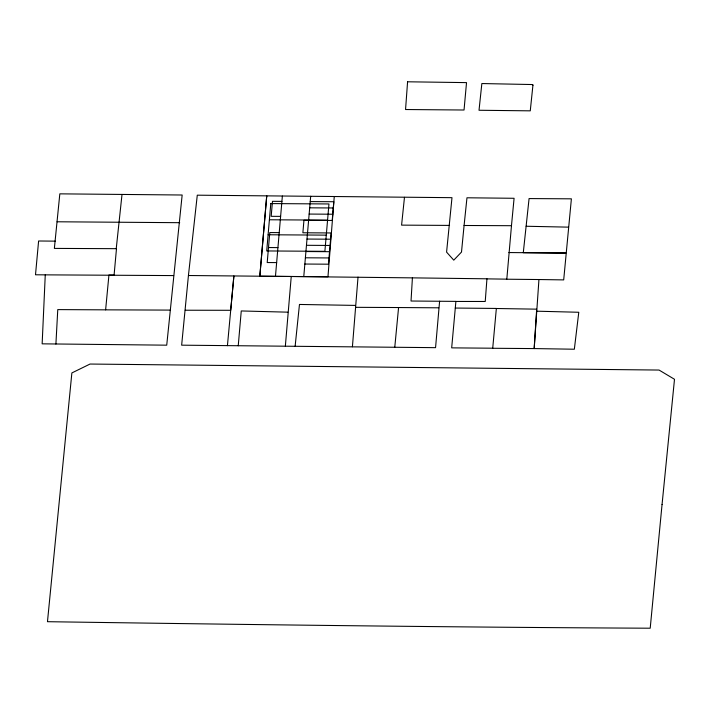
<?xml version="1.0" encoding="UTF-8"?>
<svg xmlns="http://www.w3.org/2000/svg" width="710" height="710" viewBox="0 0 710 710"><rect width="100%" height="100%" fill="white"/><g stroke="black" fill="none" stroke-linecap="round" stroke-linejoin="round"><path stroke-width="1.06" d="M173.666 275.586L45.262 274.859L42.147 343.835L166.726 345.175L182.159 195.01L59.826 193.848L54.368 248.402L116.236 248.677L116.431 249.245L114.088 275.045L108.932 275.036L105.621 309.844L57.767 309.604L55.904 344.057M455.296 307.989L451.675 347.864L492.722 348.211L496.352 308.442L455.287 308.051L455.891 301.448L485.232 301.484L486.945 278.808L412.412 277.867L411.028 301.022L455.909 301.386M508.875 252.556L565.941 253.053L523.288 252.698L529.074 198.578L571.39 198.827L563.696 279.9L538.943 279.536L534.177 348.583L492.704 348.273M464.091 225.425L461.5 252.059L453.77 260.153L446.581 252.13L451.986 197.673L197.282 195.179L188.434 275.515L181.645 345.175L285.349 346.196L291.242 276.501L412.412 277.867M334.268 196.501L327.967 276.758L259.825 276.226L266.729 195.933L259.825 276.226M439.605 301.217L435.558 347.66L285.349 346.196M352.417 346.782L358.026 277.095M275.462 276.35L282.367 196.066M303.773 276.572L310.678 196.306M238.24 345.779L241.258 310.953L287.825 312.169M227.431 345.681L233.892 275.959L230.688 310.297L185.266 310.226M394.787 347.128L398.576 307.545L438.709 307.812M511.466 225.771L514.084 198.285L466.967 197.788L464.083 225.487L511.475 225.709L506.807 279.216L538.943 279.536M295.12 346.338L299.469 304.457L355.337 305.406M404.478 197.3L401.585 225.132L449.554 225.407M122.013 194.442L116.236 248.677M179.701 222.691L57.093 221.777M355.648 307.323L398.576 307.545M105.621 309.844L170.293 310.101M281.914 201.391L272.471 201.329L271.185 216.319L280.619 216.381M310.226 201.578L333.815 201.729L332.209 220.464L303.951 220.286L302.877 232.773L331.126 232.96L328.446 264.191L304.847 264.04M309.684 207.826L333.283 207.977M309.152 214.065L332.741 214.225M269.401 219.772L327.567 220.144M279.225 232.623L269.791 232.561L267.208 262.54L276.643 262.602M268.114 234.761L326.28 235.134M306.995 239.057L330.594 239.208M306.463 245.296L330.052 245.456M268.495 247.55L277.93 247.612M305.921 251.544L329.52 251.695M305.389 257.792L328.978 257.943M45.262 274.859L35.5 274.788L38.606 240.992L55.203 241.143M188.434 275.515L291.242 276.501M486.927 278.87L506.816 279.154M496.334 308.504L536.653 309.161M526.137 226.25L568.559 227.147M536.547 311.184L534.177 348.583L574.346 349.222L578.783 312.267L536.547 311.184M407.584 81.792L405.552 109.526L464.038 110.014L466.523 82.617L407.584 81.792M270.794 203.584L266.72 250.949L324.887 251.322L328.961 203.956L270.794 203.584M662.048 504.57L650.209 628.208C449.279 627.258 248.385 624.605 47.472 621.694L71.87 372.936L90.037 364.044L659.058 370.052L674.5 379.282L662.048 504.57M532.917 85.351L530.264 110.84L479.019 110.263L481.85 83.549L532.846 84.552L532.917 85.351"/></g></svg>
